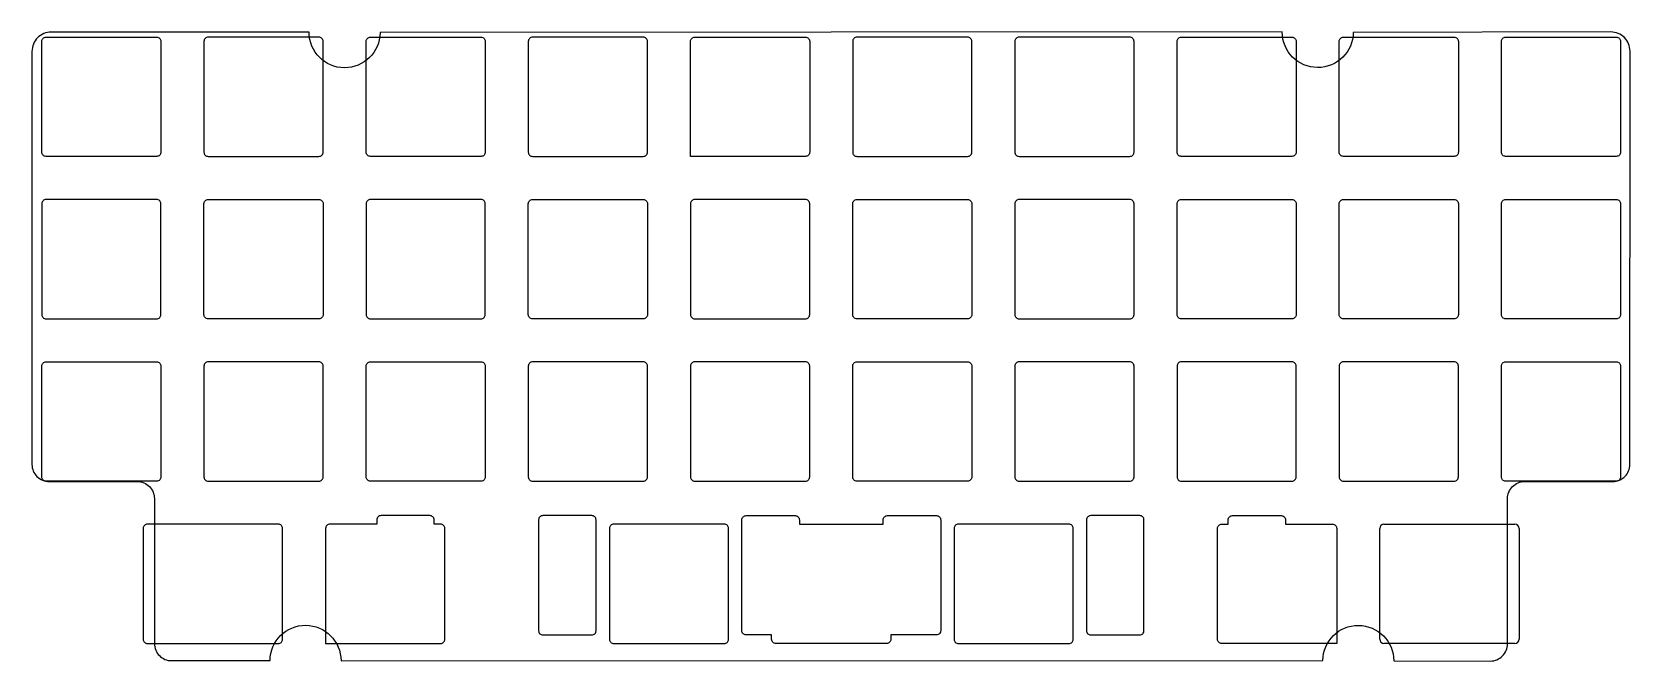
# Model space of a CAD drawing. Header units: millimetres. Extents: x 56 to 244, y -122 to -48.
import ezdxf

# ---------------------------------------------------------------- set-up
doc = ezdxf.new("R2010")
doc.units = ezdxf.units.MM
doc.layers.get('0').update_dxf_attribs({"linetype": 'CONTINUOUS'})

msp = doc.modelspace()

# ---------------------------------------------------------------- linework, layer by layer
for p, q in [((214.6, -119.39), (214.6, -106.39)), ((215.1, -105.89), (230.48, -105.89)), ((230.98, -106.39), (230.98, -119.39)), ((230.48, -119.89), (215.1, -119.89))]:
    msp.add_line(p, q)
for points in [[(68.66, -100.89, -0.414214), (70.67, -102.9), (70.67, -119.9, 0.414214), (72.68, -121.91), (84.25, -121.89, -0.994858), (92.59, -121.93), (207.91, -121.9, -0.994858), (216.25, -121.94), (227.6, -121.95, 0.414214), (229.61, -119.94), (229.61, -102.9, -0.414214), (231.62, -100.89), (241.98, -100.89, 0.414214), (243.99, -98.88), (244, -50.39, 0.414214), (241.75, -48.14), (211.49, -48.18, -0.994858), (203.15, -48.14), (97.18, -48.21, -0.994858), (88.84, -48.17), (58.54, -48.16, 0.414214), (56.29, -50.41), (56.29, -98.88, 0.414214), (58.3, -100.89)], [(57.94, -62.74, -0.414214), (57.44, -62.24), (57.44, -49.24, -0.414214), (57.94, -48.74), (70.94, -48.74, -0.414214), (71.44, -49.24), (71.44, -62.24, -0.414214), (70.94, -62.74)], [(76.49, -49.24), (76.49, -62.24, 0.414214), (76.99, -62.74), (89.99, -62.74, 0.414214), (90.49, -62.24), (90.49, -49.24, 0.414214), (89.99, -48.74), (76.99, -48.74, 0.414214)], [(109.04, -48.74, -0.414214), (109.54, -49.24), (109.54, -62.24, -0.414214), (109.04, -62.74), (96.04, -62.74, -0.414214), (95.54, -62.24), (95.54, -49.24, -0.414214), (96.04, -48.74)], [(128.59, -62.24), (128.59, -49.24, 0.414214), (128.09, -48.74), (115.09, -48.74, 0.414214), (114.59, -49.24), (114.59, -62.24, 0.414214), (115.09, -62.74), (128.09, -62.74, 0.414214)], [(133.64, -49.24, -0.414214), (134.14, -48.74), (147.14, -48.74, -0.414214), (147.64, -49.24), (147.64, -62.24, -0.414214), (147.14, -62.74), (133.64, -62.74)], [(152.69, -49.24), (152.69, -62.24, 0.414214), (153.19, -62.74), (166.19, -62.74, 0.414214), (166.69, -62.24), (166.69, -49.24, 0.414214), (166.19, -48.74), (153.19, -48.74, 0.414214)], [(171.74, -49.24), (171.74, -62.24, 0.414214), (172.24, -62.74), (185.24, -62.74, 0.414214), (185.74, -62.24), (185.74, -49.24, 0.414214), (185.24, -48.74), (172.24, -48.74, 0.414214)], [(190.79, -49.24, -0.414214), (191.29, -48.74), (204.29, -48.74, -0.414214), (204.79, -49.24), (204.79, -62.24, -0.414214), (204.29, -62.74), (191.29, -62.74, -0.414214), (190.79, -62.24)], [(223.34, -48.74, -0.414214), (223.84, -49.24), (223.84, -62.24, -0.414214), (223.34, -62.74), (210.34, -62.74, -0.414214), (209.84, -62.24), (209.84, -49.24, -0.414214), (210.34, -48.74)], [(242.39, -48.74, -0.414214), (242.89, -49.24), (242.89, -62.24, -0.414214), (242.39, -62.74), (229.39, -62.74, -0.414214), (228.89, -62.24), (228.89, -49.24, -0.414214), (229.39, -48.74)], [(57.44, -68.29), (57.44, -81.29, 0.414214), (57.94, -81.79), (70.94, -81.79, 0.414214), (71.44, -81.29), (71.44, -68.29, 0.414214), (70.94, -67.79), (57.94, -67.79, 0.414214)], [(76.99, -81.79, -0.414214), (76.49, -81.29), (76.49, -68.29, -0.414214), (76.99, -67.79), (89.99, -67.79, -0.414214), (90.49, -68.29), (90.49, -81.29, -0.414214), (89.99, -81.79)], [(109.04, -67.79), (96.04, -67.79, 0.414214), (95.54, -68.29), (95.54, -81.29, 0.414214), (96.04, -81.79), (109.04, -81.79, 0.414214), (109.54, -81.29), (109.54, -68.29, 0.414214)], [(128.09, -67.79, -0.414214), (128.59, -68.29), (128.59, -81.29, -0.414214), (128.09, -81.79), (115.09, -81.79, -0.414214), (114.59, -81.29), (114.59, -68.29, -0.414214), (115.09, -67.79)], [(133.64, -68.29), (133.64, -81.29, 0.414214), (134.14, -81.79), (147.14, -81.79, 0.414214), (147.64, -81.29), (147.64, -68.29, 0.414214), (147.14, -67.79), (134.14, -67.79, 0.414214)], [(166.19, -67.79, -0.414214), (166.69, -68.29), (166.69, -81.29, -0.414214), (166.19, -81.79), (153.19, -81.79, -0.414214), (152.69, -81.29), (152.69, -68.29, -0.414214), (153.19, -67.79)], [(185.74, -81.29), (185.74, -68.29, 0.414214), (185.24, -67.79), (172.24, -67.79, 0.414214), (171.74, -68.29), (171.74, -81.29, 0.414214), (172.24, -81.79), (185.24, -81.79, 0.414214)], [(190.79, -68.29, -0.414214), (191.29, -67.79), (204.29, -67.79, -0.414214), (204.79, -68.29), (204.79, -81.29, -0.414214), (204.29, -81.79), (191.29, -81.79, -0.414214), (190.79, -81.29)], [(223.34, -67.79, -0.414214), (223.84, -68.29), (223.84, -81.29, -0.414214), (223.34, -81.79), (210.34, -81.79, -0.414214), (209.84, -81.29), (209.84, -68.29, -0.414214), (210.34, -67.79)], [(242.89, -81.29, -0.414214), (242.39, -81.79), (229.39, -81.79, -0.414214), (228.89, -81.29), (228.89, -68.29, -0.414214), (229.39, -67.79), (242.39, -67.79, -0.414214), (242.89, -68.29)], [(57.94, -100.84, -0.414214), (57.44, -100.34), (57.44, -87.34, -0.414214), (57.94, -86.84), (70.94, -86.84, -0.414214), (71.44, -87.34), (71.44, -100.34, -0.414214), (70.94, -100.84)], [(76.49, -87.34), (76.49, -100.34, 0.414214), (76.99, -100.84), (89.99, -100.84, 0.414214), (90.49, -100.34), (90.49, -87.34, 0.414214), (89.99, -86.84), (76.99, -86.84, 0.414214)], [(96.04, -100.84, -0.414214), (95.54, -100.34), (95.54, -87.34, -0.414214), (96.04, -86.84), (109.04, -86.84, -0.414214), (109.54, -87.34), (109.54, -100.34, -0.414214), (109.04, -100.84)], [(115.09, -100.84), (128.09, -100.84, 0.414214), (128.59, -100.34), (128.59, -87.34, 0.414214), (128.09, -86.84), (115.09, -86.84, 0.414214), (114.59, -87.34), (114.59, -100.34, 0.414214)], [(133.64, -87.34), (133.64, -100.34, 0.414214), (134.14, -100.84), (147.14, -100.84, 0.414214), (147.64, -100.34), (147.64, -87.34, 0.414214), (147.14, -86.84), (134.14, -86.84, 0.414214)], [(152.69, -87.34, -0.414214), (153.19, -86.84), (166.19, -86.84, -0.414214), (166.69, -87.34), (166.69, -100.34, -0.414214), (166.19, -100.84), (153.19, -100.84, -0.414214), (152.69, -100.34)], [(185.74, -100.34), (185.74, -87.34, 0.414214), (185.24, -86.84), (172.24, -86.84, 0.414214), (171.74, -87.34), (171.74, -100.34, 0.414214), (172.24, -100.84), (185.24, -100.84, 0.414214)], [(204.79, -100.34), (204.79, -87.34, 0.414214), (204.29, -86.84), (191.29, -86.84, 0.414214), (190.79, -87.34), (190.79, -100.34, 0.414214), (191.29, -100.84), (204.29, -100.84, 0.414214)], [(223.34, -86.84), (210.34, -86.84, 0.414214), (209.84, -87.34), (209.84, -100.34, 0.414214), (210.34, -100.84), (223.34, -100.84, 0.414214), (223.84, -100.34), (223.84, -87.34, 0.414214)], [(242.39, -86.84, -0.414214), (242.89, -87.34), (242.89, -100.34, -0.414214), (242.39, -100.84), (229.39, -100.84, -0.414214), (228.89, -100.34), (228.89, -87.34, -0.414214), (229.39, -86.84)], [(90.78, -106.39), (90.78, -119.89), (104.28, -119.89, 0.414214), (104.78, -119.39), (104.78, -106.39, 0.414214), (104.28, -105.89), (103.54, -105.89), (103.54, -105.39, 0.414214), (103.04, -104.89), (97.29, -104.89, 0.414214), (96.79, -105.39), (96.79, -105.89), (91.28, -105.89, 0.414214)], [(115.8, -105.39), (115.8, -118.39, 0.414214), (116.3, -118.89), (122.05, -118.89, 0.414214), (122.55, -118.39), (122.55, -105.39, 0.414214), (122.05, -104.89), (116.3, -104.89, 0.414214)], [(163.03, -118.39, -0.414214), (162.53, -118.89), (157.17, -118.89), (157.17, -119.39, -0.414214), (156.67, -119.89), (143.67, -119.89, -0.414214), (143.17, -119.39), (143.17, -118.89), (140.18, -118.89, -0.414214), (139.68, -118.39), (139.68, -105.39, -0.414214), (140.18, -104.89), (145.93, -104.89, -0.414214), (146.43, -105.39), (146.43, -105.89), (156.28, -105.89), (156.28, -105.39, -0.414214), (156.78, -104.89), (162.53, -104.89, -0.414214), (163.03, -105.39)], [(186.41, -104.89), (180.66, -104.89, 0.414214), (180.16, -105.39), (180.16, -118.39, 0.414214), (180.66, -118.89), (186.41, -118.89, 0.414214), (186.91, -118.39), (186.91, -105.39, 0.414214)], [(209.05, -105.89, -0.414214), (209.55, -106.39), (209.55, -119.89), (196.05, -119.89, -0.414214), (195.55, -119.39), (195.55, -106.39, -0.414214), (196.05, -105.89), (196.79, -105.89), (196.79, -105.39, -0.414214), (197.29, -104.89), (203.04, -104.89, -0.414214), (203.54, -105.39), (203.54, -105.89)], [(69.85, -119.89), (85.23, -119.89, 0.414214), (85.73, -119.39), (85.73, -106.39, 0.414214), (85.23, -105.89), (69.85, -105.89, 0.414214), (69.35, -106.39), (69.35, -119.39, 0.414214)], [(124.12, -106.39), (124.12, -119.39, 0.414214), (124.62, -119.89), (137.62, -119.89, 0.414214), (138.12, -119.39), (138.12, -106.39, 0.414214), (137.62, -105.89), (124.62, -105.89, 0.414214)], [(164.6, -106.39), (164.6, -119.39, 0.414214), (165.1, -119.89), (178.1, -119.89, 0.414214), (178.6, -119.39), (178.6, -106.39, 0.414214), (178.1, -105.89), (165.1, -105.89, 0.414214)]]:
    msp.add_lwpolyline(points, format="xyb", close=True)
for centre, start, end in [((215.1, -106.39), 90, 180), ((230.48, -106.39), 0, 90), ((215.1, -119.39), 180, 270), ((230.48, -119.39), -90, 0)]:
    msp.add_arc(centre, 0.5, start, end)

doc.saveas('drawing.dxf')
